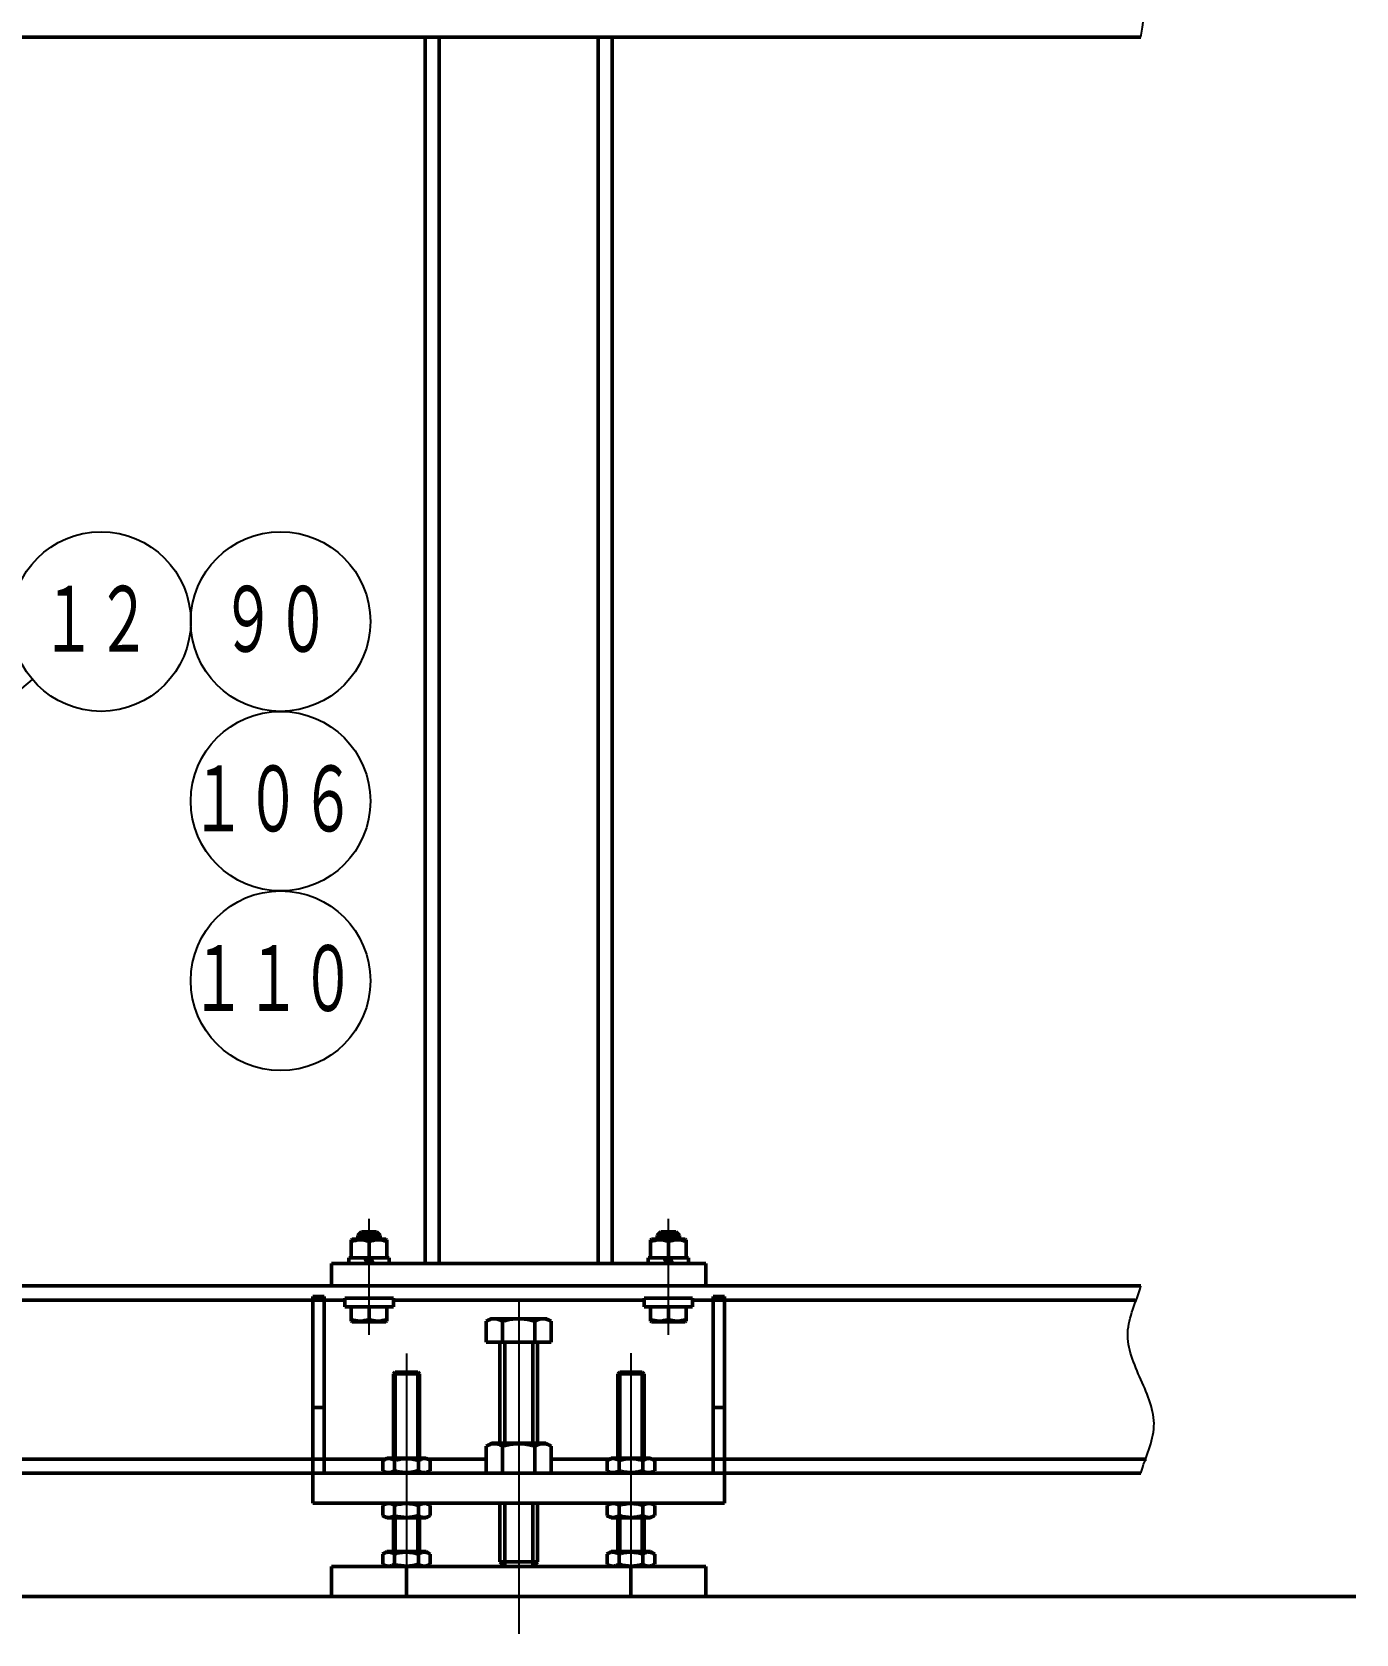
# Model space of a CAD drawing. Header units: millimetres. Extents: x -993 to 13147, y -7260 to 4342.
# Drawn here: x 5144 to 5852, y -6890 to -6034 of the extents above; entities that cross this region are included whole.
import ezdxf

# ---------------------------------------------------------------- set-up
doc = ezdxf.new("R2010")
doc.units = ezdxf.units.MM
doc.header["$LTSCALE"] = 7.649257
doc.linetypes.add('CENTER', pattern=[50.8, 31.75, -6.35, 6.35, -6.35])
doc.linetypes.add('DASHED', pattern=[19.05, 12.7, -6.35])
doc.layers.add('NoLayerName_001', color=7, linetype='Continuous')
doc.styles.get("Standard").update_dxf_attribs({"font": 'txt', "bigfont": 'extfont2'})

# ---------------------------------------------------------------- blocks, each defined once
blk = doc.blocks.new('JZB_0851')
at = {"layer": 'NoLayerName_001', "color": 7, "linetype": 'Continuous', "lineweight": 50}
for p, q in [((1442.63, 667.5), (830, 667.5)), ((1060, 667.5), (1060, 12)), ((1067.5, 667.5), (1067.5, 12)), ((1152.5, 667.5), (1152.5, 12)), ((1160, 667.5), (1160, 12)), ((1010, 0), (1010, 12)), ((1010, 12), (1210, 12)), ((1210, 0), (1210, 12))]:
    blk.add_line(p, q, dxfattribs=at)
blk = doc.blocks.new('JZB_0885')
at = {"layer": 'NoLayerName_001', "color": 7, "linetype": 'Continuous', "lineweight": 50}
for p, q in [((5.5, 48), (3.5, 46)), ((3.5, 46), (15.5, 46)), ((3.5, 46), (3.5, 44.08)), ((5.5, 48), (13.5, 48)), ((15.5, 46), (13.5, 48)), ((15.5, 44.08), (15.5, 46)), ((0, 8), (0, 0.29)), ((0, 0.29), (0.5, 0)), ((9.5, 8), (9.5, 1.14)), ((18.5, 0), (19, 0.29)), ((19, 8), (19, 0.29)), ((18.5, 0), (0.5, 0))]:
    blk.add_line(p, q, dxfattribs=at)
at = {"layer": 'NoLayerName_001', "color": 7, "linetype": 'Continuous', "lineweight": 50, "start_tangent": (-0.986522, -0.163629), "end_tangent": (-0.982197, 0.187856)}
for points in [[(9.5, 1.14), (4.41, 0.29), (0, 1.14)], [(19, 1.14), (13.91, 0.29), (9.5, 1.14)]]:
    blk.add_spline(points, degree=3, dxfattribs=at)
blk = doc.blocks.new('JZB_0886')
at = {"layer": 'NoLayerName_001', "color": 7, "linetype": 'Continuous', "lineweight": 50}
for p, q in [((0, 3), (0, 0)), ((0, 3), (1.25, 3)), ((9.98, 0), (8.52, 3)), ((11.52, 3), (12.98, 0)), ((20.25, 3), (21.5, 3)), ((21.5, 0), (21.5, 3))]:
    blk.add_line(p, q, dxfattribs=at)
blk = doc.blocks.new('JZB_0887')
at = {"layer": 'NoLayerName_001', "color": 7, "linetype": 'Continuous', "lineweight": 50}
for p, q in [((0.5, 10), (0, 9.71)), ((0, 0), (0, 9.71)), ((0.5, 10), (18.5, 10)), ((9.5, 0), (9.5, 8.86)), ((19, 9.71), (18.5, 10)), ((19, 9.71), (19, 0)), ((0, 0), (19, 0))]:
    blk.add_line(p, q, dxfattribs=at)
at = {"layer": 'NoLayerName_001', "color": 7, "linetype": 'Continuous', "lineweight": 50, "start_tangent": (-0.986522, 0.163629), "end_tangent": (-0.982197, -0.187856)}
for points in [[(9.5, 8.86), (4.41, 9.71), (0, 8.86)], [(19, 8.86), (13.91, 9.71), (9.5, 8.86)]]:
    blk.add_spline(points, degree=3, dxfattribs=at)
blk = doc.blocks.new('JZB_0888')
at = {"layer": 'NoLayerName_001', "color": 7, "linetype": 'Continuous', "lineweight": 50}
for p, q in [((0.5, 10), (0, 9.71)), ((0, 9.71), (0, 0)), ((0.5, 10), (18.5, 10)), ((9.5, 0), (9.5, 8.86)), ((19, 9.71), (18.5, 10)), ((19, 9.71), (19, 0)), ((0, 0), (19, 0))]:
    blk.add_line(p, q, dxfattribs=at)
at = {"layer": 'NoLayerName_001', "color": 7, "linetype": 'Continuous', "lineweight": 50, "start_tangent": (-0.986522, 0.163629), "end_tangent": (-0.982197, -0.187856)}
for points in [[(9.5, 8.86), (4.41, 9.71), (0, 8.86)], [(19, 8.86), (13.91, 9.71), (9.5, 8.86)]]:
    blk.add_spline(points, degree=3, dxfattribs=at)
blk = doc.blocks.new('JZB_0889')
at = {"layer": 'NoLayerName_001', "color": 7, "linetype": 'Continuous', "lineweight": 50}
for p, q in [((5.5, 48), (3.5, 46)), ((3.5, 46), (15.5, 46)), ((3.5, 46), (3.5, 44.08)), ((5.5, 48), (13.5, 48)), ((15.5, 46), (13.5, 48)), ((15.5, 44.08), (15.5, 46)), ((0, 0.29), (0, 8)), ((0, 0.29), (0.5, 0)), ((9.5, 8), (9.5, 1.14)), ((18.5, 0), (19, 0.29)), ((19, 8), (19, 0.29)), ((18.5, 0), (0.5, 0))]:
    blk.add_line(p, q, dxfattribs=at)
at = {"layer": 'NoLayerName_001', "color": 7, "linetype": 'Continuous', "lineweight": 50, "start_tangent": (-0.986522, -0.163629), "end_tangent": (-0.982197, 0.187856)}
for points in [[(9.5, 1.14), (4.41, 0.29), (0, 1.14)], [(19, 1.14), (13.91, 0.29), (9.5, 1.14)]]:
    blk.add_spline(points, degree=3, dxfattribs=at)
blk = doc.blocks.new('JZB_0890')
at = {"layer": 'NoLayerName_001', "color": 7, "linetype": 'Continuous', "lineweight": 50}
for p, q in [((0, 3), (0, 0)), ((0, 3), (1.25, 3)), ((9.98, 0), (8.52, 3)), ((11.52, 3), (12.98, 0)), ((20.25, 3), (21.5, 3)), ((21.5, 0), (21.5, 3))]:
    blk.add_line(p, q, dxfattribs=at)
blk = doc.blocks.new('JZB_0895')
at = {"layer": 'NoLayerName_001', "color": 7, "linetype": 'Continuous', "lineweight": 50}
for p, q in [((0, 0), (0, 16)), ((200, 16), (0, 16)), ((40, 16), (40, 0)), ((160, 0), (160, 16)), ((200, 16), (200, 0)), ((200, 0), (0, 0))]:
    blk.add_line(p, q, dxfattribs=at)
blk = doc.blocks.new('JZB_0900')
at = {"layer": 'NoLayerName_001', "color": 7, "linetype": 'Continuous', "lineweight": 50}
for p, q in [((26, 4.5), (0, 4.5)), ((0, 4.5), (0, 0)), ((26, 4.5), (26, 0)), ((26, 0), (0, 0))]:
    blk.add_line(p, q, dxfattribs=at)
blk = doc.blocks.new('JZB_0901')
at = {"layer": 'NoLayerName_001', "color": 7, "linetype": 'Continuous', "lineweight": 50}
for p, q in [((0, 4.5), (0, 0)), ((26, 4.5), (0, 4.5)), ((26, 4.5), (26, 0)), ((26, 0), (0, 0))]:
    blk.add_line(p, q, dxfattribs=at)
blk = doc.blocks.new('JZB_0933')
at = {"layer": 'NoLayerName_001', "color": 7, "linetype": 'Continuous', "lineweight": 50}
for p, q in [((6, 94.47), (0, 94.47)), ((0, 0), (0, 94.47)), ((6, 0), (6, 94.47)), ((6, 35), (0, 35))]:
    blk.add_line(p, q, dxfattribs=at)
blk = doc.blocks.new('JZB_0934')
at = {"layer": 'NoLayerName_001', "color": 7, "linetype": 'Continuous', "lineweight": 50}
for p, q in [((6, 94.47), (0, 94.47)), ((0, 0), (0, 94.47)), ((6, 0), (6, 94.47)), ((6, 35), (0, 35))]:
    blk.add_line(p, q, dxfattribs=at)
blk = doc.blocks.new('JZB_0938')
at = {"layer": 'NoLayerName_001', "color": 7, "linetype": 'Continuous', "lineweight": 50}
for p, q in [((0, 0), (0, 16)), ((220, 0), (220, 16)), ((0, 0), (220, 0))]:
    blk.add_line(p, q, dxfattribs=at)
blk = doc.blocks.new('JZB_0939')
at = {"layer": 'NoLayerName_001', "color": 7, "linetype": 'Continuous', "lineweight": 50}
for p, q in [((1402.63, 100), (0, 100)), ((665.2, 92.5), (960, 92.5)), ((966, 92.5), (977, 92.5)), ((1003, 92.5), (1137, 92.5)), ((1163, 92.5), (1174, 92.5)), ((1399.57, 92.5), (1180, 92.5)), ((1402.63, 0), (0, 0)), ((220, 7.5), (960, 7.5)), ((999, 7.5), (966, 7.5)), ((1021, 7.5), (1052.68, 7.5)), ((1087.32, 7.5), (1119, 7.5)), ((1141, 7.5), (1174, 7.5)), ((1405.68, 7.5), (1180, 7.5))]:
    blk.add_line(p, q, dxfattribs=at)
at = {"layer": 'NoLayerName_001', "color": 3, "linetype": 'DASHED', "lineweight": 50}
for p, q in [((960, 92.5), (966, 92.5)), ((1174, 92.5), (1180, 92.5)), ((960, 7.5), (966, 7.5)), ((1174, 7.5), (1180, 7.5))]:
    blk.add_line(p, q, dxfattribs=at)
at = {"layer": 'NoLayerName_001', "color": 3, "linetype": 'Continuous', "lineweight": 25, "start_tangent": (0.26963, 0.962964), "end_tangent": (0.26963, 0.962964)}
blk.add_spline([(1402.63, 0), (1409.63, 25), (1402.63, 50), (1395.63, 75), (1402.63, 100)], degree=3, dxfattribs=at)
blk = doc.blocks.new('JZB_0950')
at = {"layer": 'NoLayerName_001', "color": 4, "linetype": 'CENTER', "lineweight": 25}
blk.add_line((17.32, 178.5), (17.32, 0), dxfattribs=at)
at = {"layer": 'NoLayerName_001', "color": 7, "linetype": 'Continuous', "lineweight": 50}
for p, q in [((2.32, 168.5), (0, 167.16)), ((0, 167.16), (0, 156)), ((2.32, 168.5), (32.32, 168.5)), ((8.66, 167.16), (8.66, 156)), ((25.98, 167.16), (25.98, 156)), ((34.64, 167.16), (32.32, 168.5)), ((34.64, 167.16), (34.64, 156)), ((0, 156), (34.64, 156)), ((7.32, 156), (7.32, 102)), ((27.32, 102), (27.32, 156)), ((7.32, 70), (7.32, 38.5)), ((27.32, 38.5), (27.32, 70)), ((7.32, 38.5), (9.82, 36)), ((7.32, 38.5), (27.32, 38.5)), ((24.82, 36), (27.32, 38.5))]:
    blk.add_line(p, q, dxfattribs=at)
at = {"layer": 'NoLayerName_001', "color": 3, "linetype": 'Continuous', "lineweight": 50}
for p, q in [((9.82, 156), (9.82, 102)), ((24.82, 102), (24.82, 156)), ((9.82, 70), (9.82, 36)), ((24.82, 36), (24.82, 70))]:
    blk.add_line(p, q, dxfattribs=at)
at = {"layer": 'NoLayerName_001', "color": 7, "linetype": 'Continuous', "lineweight": 50}
for points, start_tangent, end_tangent in [([(4.33, 168.5), (4.02, 168.49), (3.01, 168.37), (2.01, 168.09), (1, 167.68), (0, 167.16)], (-0.999719, -0.023692), (-0.885564, -0.464518)), ([(8.66, 167.16), (7.61, 167.71), (6.54, 168.13), (5.44, 168.41), (4.33, 168.5)], (-0.886713, 0.462321), (-0.996369, 0.085135)), ([(17.32, 168.5), (14.08, 168.3), (10.85, 167.73), (8.66, 167.16)], (-0.99811, -0.061451), (-0.967923, -0.251248)), ([(25.98, 167.16), (22.87, 167.93), (19.68, 168.39), (17.32, 168.5)], (-0.970984, 0.239145), (-0.998985, 0.045034)), ([(30.31, 168.5), (30, 168.49), (28.99, 168.37), (27.99, 168.09), (26.98, 167.68), (25.98, 167.16)], (-0.999719, -0.023692), (-0.885564, -0.464518)), ([(34.64, 167.16), (33.59, 167.71), (32.52, 168.13), (31.42, 168.41), (30.31, 168.5)], (-0.886713, 0.462321), (-0.996369, 0.085135))]:
    blk.add_spline(points, degree=3, dxfattribs=dict(at, start_tangent=start_tangent, end_tangent=end_tangent))
blk = doc.blocks.new('JZB_0951')
at = {"layer": 'NoLayerName_001', "color": 7, "linetype": 'Continuous', "lineweight": 50}
for p, q in [((2.2, 8), (0, 6.73)), ((0, 1.27), (0, 6.73)), ((0, 1.27), (2.2, 0)), ((2.2, 0), (23.2, 0)), ((6.35, 1.27), (6.35, 6.73)), ((19.05, 1.27), (19.05, 6.73)), ((25.4, 6.73), (23.2, 8)), ((23.2, 0), (25.4, 1.27)), ((25.4, 1.27), (25.4, 6.73))]:
    blk.add_line(p, q, dxfattribs=at)
for points, start_tangent, end_tangent in [([(6.35, 6.73), (5.53, 7.16), (4.69, 7.48), (3.82, 7.67), (2.95, 7.71), (1.47, 7.41), (0, 6.73)], (-0.888205, 0.459446), (-0.906686, -0.421806)), ([(0, 1.27), (0.83, 0.84), (1.66, 0.52), (2.53, 0.33), (3.4, 0.29), (4.88, 0.59), (6.35, 1.27)], (0.888205, -0.459446), (0.906686, 0.421806)), ([(19.05, 6.73), (16.79, 7.29), (14.46, 7.63), (12.85, 7.71), (11.25, 7.66), (9.61, 7.46), (7.99, 7.15), (6.35, 6.73)], (-0.970928, 0.239374), (-0.968065, -0.250698)), ([(6.35, 1.27), (7.99, 0.85), (9.57, 0.54), (11.16, 0.35), (12.81, 0.29), (14.46, 0.37), (16.76, 0.71), (19.05, 1.27)], (0.968065, -0.250698), (0.971023, 0.238988)), ([(25.4, 6.73), (24.58, 7.16), (23.74, 7.48), (22.87, 7.67), (22, 7.71), (20.52, 7.41), (19.05, 6.73)], (-0.888205, 0.459446), (-0.906686, -0.421806)), ([(19.05, 1.27), (19.88, 0.84), (20.72, 0.52), (21.58, 0.33), (22.45, 0.29), (23.93, 0.59), (25.4, 1.27)], (0.888205, -0.459446), (0.906686, 0.421806))]:
    blk.add_spline(points, degree=3, dxfattribs=dict(at, start_tangent=start_tangent, end_tangent=end_tangent))
blk = doc.blocks.new('JZB_0952')
at = {"layer": 'NoLayerName_001', "color": 7, "linetype": 'Continuous', "lineweight": 50}
for p, q in [((2.2, 8), (0, 6.73)), ((0, 1.27), (0, 6.73)), ((0, 1.27), (2.2, 0)), ((2.2, 0), (23.2, 0)), ((6.35, 1.27), (6.35, 6.73)), ((19.05, 1.27), (19.05, 6.73)), ((25.4, 6.73), (23.2, 8)), ((23.2, 0), (25.4, 1.27)), ((25.4, 1.27), (25.4, 6.73))]:
    blk.add_line(p, q, dxfattribs=at)
for points, start_tangent, end_tangent in [([(6.35, 6.73), (5.53, 7.16), (4.69, 7.48), (3.82, 7.67), (2.95, 7.71), (1.47, 7.41), (0, 6.73)], (-0.888205, 0.459446), (-0.906686, -0.421806)), ([(0, 1.27), (0.83, 0.84), (1.66, 0.52), (2.53, 0.33), (3.4, 0.29), (4.88, 0.59), (6.35, 1.27)], (0.888205, -0.459446), (0.906686, 0.421806)), ([(19.05, 6.73), (16.79, 7.29), (14.46, 7.63), (12.85, 7.71), (11.25, 7.66), (9.61, 7.46), (7.99, 7.15), (6.35, 6.73)], (-0.970928, 0.239374), (-0.968065, -0.250698)), ([(6.35, 1.27), (7.99, 0.85), (9.57, 0.54), (11.16, 0.35), (12.81, 0.29), (14.46, 0.37), (16.76, 0.71), (19.05, 1.27)], (0.968065, -0.250698), (0.971023, 0.238988)), ([(25.4, 6.73), (24.58, 7.16), (23.74, 7.48), (22.87, 7.67), (22, 7.71), (20.53, 7.41), (19.05, 6.73)], (-0.888205, 0.459446), (-0.906686, -0.421806)), ([(19.05, 1.27), (19.88, 0.84), (20.72, 0.52), (21.58, 0.33), (22.45, 0.29), (23.93, 0.59), (25.4, 1.27)], (0.888205, -0.459446), (0.906686, 0.421806))]:
    blk.add_spline(points, degree=3, dxfattribs=dict(at, start_tangent=start_tangent, end_tangent=end_tangent))
blk = doc.blocks.new('JZB_0953')
at = {"layer": 'NoLayerName_001', "color": 7, "linetype": 'Continuous', "lineweight": 50}
for p, q in [((2.2, 8), (0, 6.73)), ((0, 6.73), (0, 1.27)), ((0, 1.27), (2.2, 0)), ((23.2, 8), (2.2, 8)), ((6.35, 6.73), (6.35, 1.27)), ((19.05, 6.73), (19.05, 1.27)), ((25.4, 6.73), (23.2, 8)), ((23.2, 0), (25.4, 1.27)), ((25.4, 6.73), (25.4, 1.27))]:
    blk.add_line(p, q, dxfattribs=at)
for points, start_tangent, end_tangent in [([(0, 6.73), (0.83, 7.16), (1.66, 7.48), (2.53, 7.67), (3.4, 7.71), (4.88, 7.41), (6.35, 6.73)], (0.888205, 0.459446), (0.906686, -0.421806)), ([(6.35, 1.27), (5.53, 0.84), (4.69, 0.52), (3.82, 0.33), (2.95, 0.29), (1.47, 0.59), (0, 1.27)], (-0.888205, -0.459446), (-0.906686, 0.421806)), ([(6.35, 6.73), (7.99, 7.15), (9.57, 7.46), (11.16, 7.65), (12.81, 7.71), (14.46, 7.63), (16.76, 7.29), (19.05, 6.73)], (0.968065, 0.250698), (0.971023, -0.238988)), ([(19.05, 1.27), (16.79, 0.71), (14.46, 0.37), (12.85, 0.29), (11.25, 0.34), (9.61, 0.54), (7.99, 0.85), (6.35, 1.27)], (-0.970928, -0.239374), (-0.968065, 0.250698)), ([(19.05, 6.73), (19.88, 7.16), (20.72, 7.48), (21.58, 7.67), (22.45, 7.71), (23.93, 7.41), (25.4, 6.73)], (0.888205, 0.459446), (0.906686, -0.421806)), ([(25.4, 1.27), (24.58, 0.84), (23.74, 0.52), (22.87, 0.33), (22, 0.29), (20.53, 0.59), (19.05, 1.27)], (-0.888205, -0.459446), (-0.906686, 0.421806))]:
    blk.add_spline(points, degree=3, dxfattribs=dict(at, start_tangent=start_tangent, end_tangent=end_tangent))
blk = doc.blocks.new('JZB_0954')
at = {"layer": 'NoLayerName_001', "color": 7, "linetype": 'Continuous', "lineweight": 50}
for p, q in [((2.2, 8), (0, 6.73)), ((0, 1.27), (0, 6.73)), ((0, 1.27), (2.2, 0)), ((2.2, 8), (23.2, 8)), ((6.35, 1.27), (6.35, 6.73)), ((19.05, 1.27), (19.05, 6.73)), ((25.4, 6.73), (23.2, 8)), ((23.2, 0), (25.4, 1.27)), ((25.4, 1.27), (25.4, 6.73))]:
    blk.add_line(p, q, dxfattribs=at)
for points, start_tangent, end_tangent in [([(0, 6.73), (0.83, 7.16), (1.66, 7.48), (2.53, 7.67), (3.4, 7.71), (4.88, 7.41), (6.35, 6.73)], (0.888205, 0.459446), (0.906686, -0.421806)), ([(6.35, 1.27), (5.53, 0.84), (4.69, 0.52), (3.82, 0.33), (2.95, 0.29), (1.47, 0.59), (0, 1.27)], (-0.888205, -0.459446), (-0.906686, 0.421806)), ([(6.35, 6.73), (7.99, 7.15), (9.57, 7.46), (11.16, 7.65), (12.81, 7.71), (14.46, 7.63), (16.76, 7.29), (19.05, 6.73)], (0.968065, 0.250698), (0.971023, -0.238988)), ([(19.05, 1.27), (16.79, 0.71), (14.46, 0.37), (12.85, 0.29), (11.25, 0.34), (9.61, 0.54), (7.99, 0.85), (6.35, 1.27)], (-0.970928, -0.239374), (-0.968065, 0.250698)), ([(19.05, 6.73), (19.88, 7.16), (20.72, 7.48), (21.58, 7.67), (22.45, 7.71), (23.93, 7.41), (25.4, 6.73)], (0.888205, 0.459446), (0.906686, -0.421806)), ([(25.4, 1.27), (24.58, 0.84), (23.74, 0.52), (22.87, 0.33), (22, 0.29), (20.53, 0.59), (19.05, 1.27)], (-0.888205, -0.459446), (-0.906686, 0.421806))]:
    blk.add_spline(points, degree=3, dxfattribs=dict(at, start_tangent=start_tangent, end_tangent=end_tangent))
blk = doc.blocks.new('JZB_0955')
at = {"layer": 'NoLayerName_001', "color": 7, "linetype": 'Continuous', "lineweight": 50}
for p, q in [((2.2, 8), (0, 6.73)), ((0, 6.73), (0, 1.27)), ((0, 1.27), (2.2, 0)), ((23.2, 8), (2.2, 8)), ((6.35, 6.73), (6.35, 1.27)), ((19.05, 6.73), (19.05, 1.27)), ((25.4, 6.73), (23.2, 8)), ((23.2, 0), (25.4, 1.27)), ((25.4, 6.73), (25.4, 1.27))]:
    blk.add_line(p, q, dxfattribs=at)
for points, start_tangent, end_tangent in [([(0, 6.73), (0.83, 7.16), (1.66, 7.48), (2.53, 7.67), (3.4, 7.71), (4.88, 7.41), (6.35, 6.73)], (0.888205, 0.459446), (0.906686, -0.421806)), ([(6.35, 1.27), (5.53, 0.84), (4.69, 0.52), (3.82, 0.33), (2.95, 0.29), (1.47, 0.59), (0, 1.27)], (-0.888205, -0.459446), (-0.906686, 0.421806)), ([(6.35, 6.73), (7.99, 7.15), (9.57, 7.46), (11.16, 7.65), (12.81, 7.71), (14.46, 7.63), (16.76, 7.29), (19.05, 6.73)], (0.968065, 0.250698), (0.971023, -0.238988)), ([(19.05, 1.27), (16.79, 0.71), (14.46, 0.37), (12.85, 0.29), (11.25, 0.34), (9.61, 0.54), (7.99, 0.85), (6.35, 1.27)], (-0.970928, -0.239374), (-0.968065, 0.250698)), ([(19.05, 6.73), (19.88, 7.16), (20.72, 7.48), (21.58, 7.67), (22.45, 7.71), (23.93, 7.41), (25.4, 6.73)], (0.888205, 0.459446), (0.906686, -0.421806)), ([(25.4, 1.27), (24.58, 0.84), (23.74, 0.52), (22.87, 0.33), (22, 0.29), (20.52, 0.59), (19.05, 1.27)], (-0.888205, -0.459446), (-0.906686, 0.421806))]:
    blk.add_spline(points, degree=3, dxfattribs=dict(at, start_tangent=start_tangent, end_tangent=end_tangent))
blk = doc.blocks.new('JZB_0956')
at = {"layer": 'NoLayerName_001', "color": 7, "linetype": 'Continuous', "lineweight": 50}
for p, q in [((2.2, 8), (0, 6.73)), ((0, 1.27), (0, 6.73)), ((0, 1.27), (2.2, 0)), ((2.2, 8), (23.2, 8)), ((6.35, 1.27), (6.35, 6.73)), ((19.05, 1.27), (19.05, 6.73)), ((25.4, 6.73), (23.2, 8)), ((23.2, 0), (25.4, 1.27)), ((25.4, 1.27), (25.4, 6.73))]:
    blk.add_line(p, q, dxfattribs=at)
for points, start_tangent, end_tangent in [([(0, 6.73), (0.83, 7.16), (1.66, 7.48), (2.53, 7.67), (3.4, 7.71), (4.88, 7.41), (6.35, 6.73)], (0.888205, 0.459446), (0.906686, -0.421806)), ([(6.35, 1.27), (5.53, 0.84), (4.69, 0.52), (3.82, 0.33), (2.95, 0.29), (1.47, 0.59), (0, 1.27)], (-0.888205, -0.459446), (-0.906686, 0.421806)), ([(6.35, 6.73), (7.99, 7.15), (9.57, 7.46), (11.16, 7.65), (12.81, 7.71), (14.46, 7.63), (16.76, 7.29), (19.05, 6.73)], (0.968065, 0.250698), (0.971023, -0.238988)), ([(19.05, 1.27), (16.79, 0.71), (14.46, 0.37), (12.85, 0.29), (11.25, 0.34), (9.61, 0.54), (7.99, 0.85), (6.35, 1.27)], (-0.970928, -0.239374), (-0.968065, 0.250698)), ([(19.05, 6.73), (19.88, 7.16), (20.72, 7.48), (21.58, 7.67), (22.45, 7.71), (23.93, 7.41), (25.4, 6.73)], (0.888205, 0.459446), (0.906686, -0.421806)), ([(25.4, 1.27), (24.58, 0.84), (23.74, 0.52), (22.87, 0.33), (22, 0.29), (20.52, 0.59), (19.05, 1.27)], (-0.888205, -0.459446), (-0.906686, 0.421806))]:
    blk.add_spline(points, degree=3, dxfattribs=dict(at, start_tangent=start_tangent, end_tangent=end_tangent))
blk = doc.blocks.new('JZB_0957')
at = {"layer": 'NoLayerName_001', "color": 4, "linetype": 'CENTER', "lineweight": 25}
blk.add_line((7, 124), (7, 0), dxfattribs=at)
at = {"layer": 'NoLayerName_001', "color": 7, "linetype": 'Continuous', "lineweight": 50}
for p, q in [((1, 114), (0, 113)), ((0, 113), (14, 113)), ((0, 113), (0, 68)), ((13, 114), (1, 114)), ((14, 113), (13, 114)), ((14, 68), (14, 113)), ((0, 36), (0, 18)), ((14, 18), (14, 36))]:
    blk.add_line(p, q, dxfattribs=at)
at = {"layer": 'NoLayerName_001', "color": 3, "linetype": 'Continuous', "lineweight": 50}
for p, q in [((1, 114), (1, 68)), ((13, 68), (13, 114)), ((1, 36), (1, 18)), ((13, 18), (13, 36))]:
    blk.add_line(p, q, dxfattribs=at)
blk = doc.blocks.new('JZB_0958')
at = {"layer": 'NoLayerName_001', "color": 4, "linetype": 'CENTER', "lineweight": 25}
blk.add_line((7, 124.00968), (7, 0), dxfattribs=at)
at = {"layer": 'NoLayerName_001', "color": 7, "linetype": 'Continuous', "lineweight": 50}
for p, q in [((1, 114.00968), (0, 113.00968)), ((0, 113.00968), (14, 113.00968)), ((0, 113.00968), (0, 68)), ((13, 114.00968), (1, 114.00968)), ((14, 113.00968), (13, 114.00968)), ((14, 68), (14, 113.00968)), ((0, 36), (0, 18)), ((14, 18), (14, 36))]:
    blk.add_line(p, q, dxfattribs=at)
at = {"layer": 'NoLayerName_001', "color": 3, "linetype": 'Continuous', "lineweight": 50}
for p, q in [((1, 114.00968), (1, 68)), ((13, 68), (13, 114.00968)), ((1, 36), (1, 18)), ((13, 18), (13, 36))]:
    blk.add_line(p, q, dxfattribs=at)
blk = doc.blocks.new('JZB_0959')
at = {"layer": 'NoLayerName_001', "color": 7, "linetype": 'Continuous', "lineweight": 50}
for p, q in [((2.82, 16), (0, 14.37)), ((0, 0), (0, 14.37)), ((2.82, 16), (31.82, 16)), ((8.66, 0), (8.66, 14.37)), ((25.98, 0), (25.98, 14.37)), ((34.64, 14.37), (31.82, 16)), ((34.64, 0), (34.64, 14.37))]:
    blk.add_line(p, q, dxfattribs=at)
for points, start_tangent, end_tangent in [([(8.66, 14.37), (7.53, 14.95), (6.39, 15.39), (5.21, 15.65), (4.02, 15.7), (3.01, 15.58), (2.01, 15.31), (1, 14.89), (0, 14.37)], (-0.888206, 0.459446), (-0.885564, -0.464518)), ([(25.98, 14.37), (23.76, 14.95), (21.61, 15.36), (19.43, 15.63), (17.18, 15.71), (14.94, 15.6), (11.79, 15.14), (8.66, 14.37)], (-0.968027, 0.250845), (-0.971038, -0.238925)), ([(34.64, 14.37), (33.52, 14.95), (32.37, 15.39), (31.19, 15.65), (30, 15.7), (28.99, 15.58), (27.99, 15.31), (26.98, 14.89), (25.98, 14.37)], (-0.888206, 0.459446), (-0.885564, -0.464518))]:
    blk.add_spline(points, degree=3, dxfattribs=dict(at, start_tangent=start_tangent, end_tangent=end_tangent))
blk = doc.blocks.new('DIM_0023')
at = {"color": 3, "linetype": 'Continuous', "lineweight": 25}
for points in [[(0, 139.23), (82.89, 209.07)], [(22.5, 149.77), (0, 139.23), (14.21, 159.61)]]:
    blk.add_lwpolyline(points, dxfattribs=at)
for centre in [(119.6, 240), (215.6, 240), (215.6, 144), (215.6, 48)]:
    blk.add_circle(centre, 48, dxfattribs=at)
at = {"color": 2, "linetype": 'Continuous', "lineweight": 50, "width": 0.666667}
for s, p in [('１２', (87.6, 220)), ('９０', (183.6, 220)), ('１０６', (167.6, 124)), ('１１０', (167.6, 28))]:
    blk.add_text(s, height=40, dxfattribs=at).set_placement(p)

msp = doc.modelspace()

# ---------------------------------------------------------------- linework, layer by layer
at = {"layer": 'NoLayerName_001', "color": 4, "linetype": 'CENTER', "lineweight": 25}
for p, q in [((5324.4056, -6729.8819), (5324.4056, -6667.8819)), ((5484.4056, -6729.8819), (5484.4056, -6667.8819))]:
    msp.add_line(p, q, dxfattribs=at)
at = {"layer": 'NoLayerName_001', "color": 3, "linetype": 'Continuous', "lineweight": 50}
msp.add_line((5852.019, -6869.8005), (4096.2395, -6869.8005), dxfattribs=at)
at = {"layer": 'NoLayerName_001', "color": 3, "linetype": 'Continuous', "lineweight": 25, "start_tangent": (0.13721779, 0.9905409), "end_tangent": (0.13721779, 0.9905409)}
msp.add_spline([(5737.0317, -6036.3005), (5749.0317, -5949.6755), (5737.0317, -5863.0505), (5725.0317, -5776.4255), (5737.0317, -5689.8005)], degree=3, dxfattribs=at)

# ---------------------------------------------------------------- block references
at = {"layer": 'NoLayerName_001'}
for name, p in [('JZB_0851', (4294.4056, -6703.8005)), ('JZB_0889', (5314.9056, -6722.8819)), ('JZB_0888', (5314.9056, -6688.8005)), ('JZB_0885', (5474.9056, -6722.8819)), ('JZB_0887', (5474.9056, -6688.8005)), ('JZB_0886', (5313.6556, -6691.8005)), ('JZB_0890', (5473.6556, -6691.8005)), ('JZB_0939', (4334.4056, -6803.8005)), ('JZB_0934', (5294.4056, -6803.8005)), ('JZB_0901', (5311.4056, -6714.8819)), ('JZB_0950', (5387.0851, -6889.8005)), ('JZB_0900', (5471.4056, -6714.8819)), ('JZB_0933', (5508.4056, -6803.8005)), ('JZB_0957', (5337.4056, -6863.8005)), ('JZB_0958', (5457.4056, -6863.8005)), ('JZB_0959', (5387.0851, -6803.8005)), ('JZB_0953', (5331.7039, -6803.8005)), ('JZB_0955', (5451.704, -6803.8005)), ('JZB_0938', (5294.4056, -6819.8005)), ('JZB_0952', (5331.7039, -6827.8005)), ('JZB_0951', (5451.704, -6827.8005)), ('JZB_0954', (5331.7039, -6853.8005)), ('JZB_0956', (5451.704, -6853.8005)), ('JZB_0895', (5304.4056, -6869.8005))]:
    msp.add_blockref(name, p, dxfattribs=at)
at = {"layer": 'NoLayerName_001', "color": 3, "linetype": 'Continuous', "lineweight": 25}
msp.add_blockref('DIM_0023', (5061.5056, -6588.6373), dxfattribs=at)

doc.saveas('drawing.dxf')
